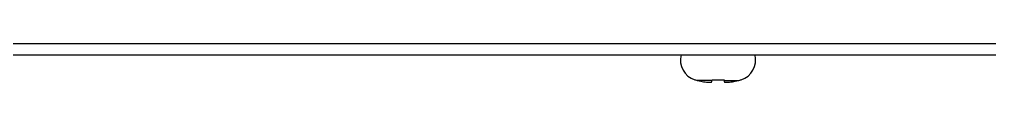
# Model space of a CAD drawing. Header units: millimetres. Extents: x 7299 to 8631, y -553 to 367.
# Drawn here: x 7892.2 to 7995.4, y -22.9 to -18.8 of the extents above; entities that cross this region are included whole.
import ezdxf

# ---------------------------------------------------------------- set-up
doc = ezdxf.new("R2010")
doc.units = ezdxf.units.MM
doc.layers.get('0').update_dxf_attribs({"linetype": 'CONTINUOUS'})

msp = doc.modelspace()

# ---------------------------------------------------------------- linework, layer by layer
at = {"color": 7, "linetype": 'Continuous'}
for p, q in [((7740.21, -18.8), (8187.81, -18.8)), ((7739.01, -20), (8189.01, -20)), ((7964.04, -22.66), (7964.12, -22.66)), ((7965.87, -22.71), (7964.29, -22.71)), ((7965.84, -22.87), (7965.87, -22.66)), ((7965.87, -22.66), (7967.15, -22.66)), ((7967.15, -22.66), (7967.18, -22.87)), ((7967.15, -22.71), (7968.73, -22.71)), ((7968.9, -22.66), (7968.98, -22.66))]:
    msp.add_line(p, q, dxfattribs=at)
for centre, radius, start, end in [((7964.76, -20.53), 2.25, 166.5271, 251.2589), ((7968.26, -20.53), 2.25, 288.7411, 13.4729), ((7964.87, -20.35), 2.43, 252.1097, 256.1532), ((7966.51, -13.71), 9.27, 256.15, 256.6553), ((7966.51, -13.71), 9.27, 283.3447, 283.85), ((7968.15, -20.35), 2.43, 283.8468, 287.8903), ((7966.51, -13.7), 9.28, 256.6562, 260.4984), ((7966.51, -13.69), 9.29, 260.4986, 261.2463), ((7965.84, -18.03), 4.9, 261.2458, 261.828), ((7967.18, -18.03), 4.9, 278.172, 278.7542), ((7966.51, -13.69), 9.29, 278.7537, 279.5014), ((7966.51, -13.7), 9.28, 279.5016, 283.3438)]:
    msp.add_arc(centre, radius, start, end, dxfattribs=at)
for points, knots in [([(7965.14, -22.88), (7965.23, -22.89), (7965.36, -22.91), (7965.52, -22.92), (7965.62, -22.92), (7965.71, -22.91), (7965.77, -22.91), (7965.8, -22.9), (7965.82, -22.89), (7965.84, -22.88), (7965.84, -22.87)], [0, 0, 0, 0, 0.376854, 0.544884, 0.691625, 0.812344, 0.903683, 0.937915, 0.964727, 1, 1, 1, 1]), ([(7967.18, -22.87), (7967.18, -22.88), (7967.2, -22.89), (7967.22, -22.9), (7967.25, -22.91), (7967.31, -22.91), (7967.39, -22.92), (7967.5, -22.92), (7967.66, -22.91), (7967.79, -22.89), (7967.87, -22.88)], [0, 0, 0, 0, 0.035274, 0.062087, 0.096321, 0.187664, 0.308383, 0.455122, 0.62315, 1, 1, 1, 1])]:
    msp.add_open_spline(points, degree=3, knots=knots, dxfattribs=at)

doc.saveas('drawing.dxf')
